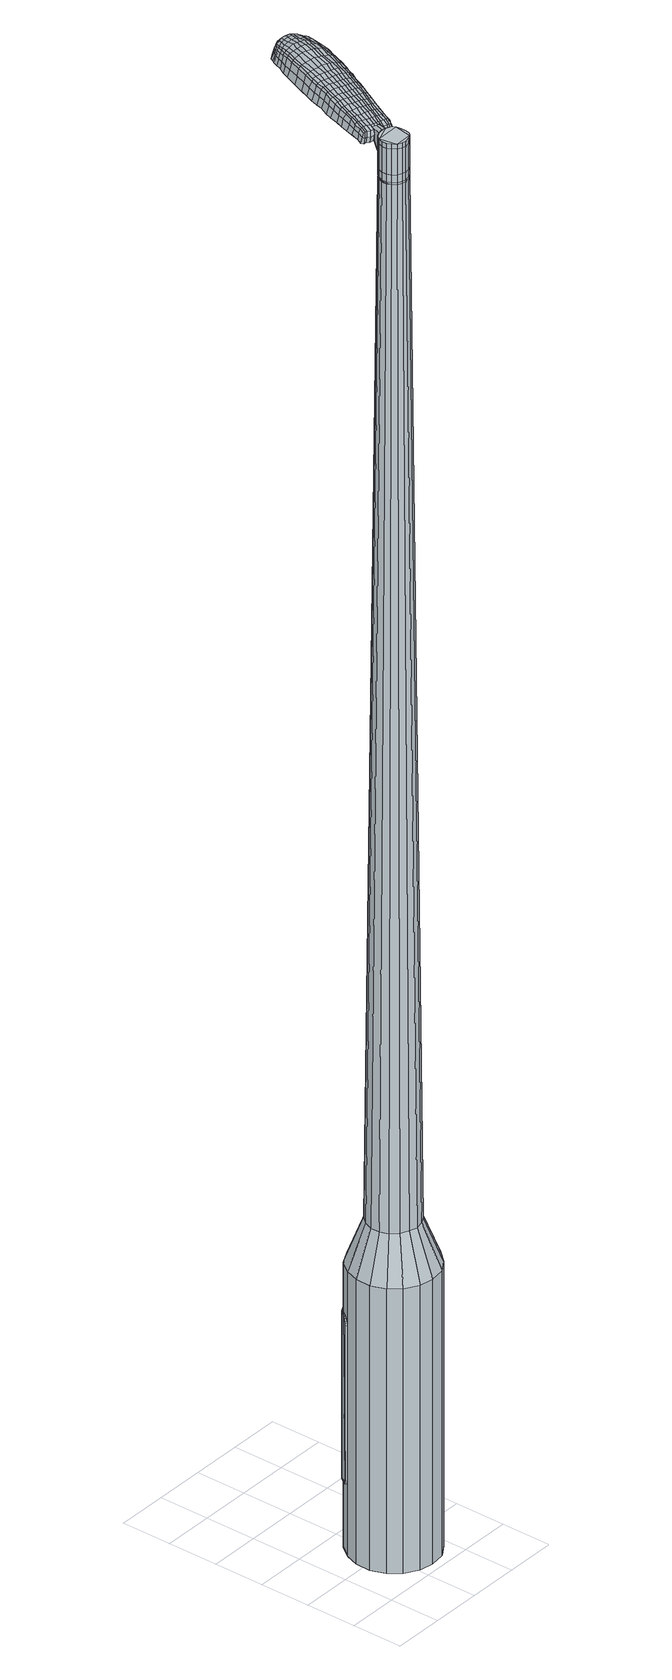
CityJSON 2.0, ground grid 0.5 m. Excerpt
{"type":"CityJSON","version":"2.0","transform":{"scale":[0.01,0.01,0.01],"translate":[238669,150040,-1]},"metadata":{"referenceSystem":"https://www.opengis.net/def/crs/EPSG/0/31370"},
"CityObjects":{
"object1":{"type":"GenericCityObject","attributes":{"cluster":883,"mean_distance_to_centroid":0.28,"new_centroid_x":238669.67,"new_centroid_y":150040.48,"mean_distance_to_camera":11.16,"H1":21.29,"H2":22.88,"Z_final":116.63,"cluster2":-1,"proj_x":238676.42,"proj_y":150042.95,"id_line":88934,"bearing_l":159.9,"distance":7.19,"orientation":"right","G_obj":69.9},"geometry":[{"type":"MultiSurface","lod":"2","boundaries":[[[0,1,2,3]],[[1,4,5,2]],[[4,6,7,5]],[[6,8,9,7]],[[8,10,11,9]],[[10,12,13,11]],[[12,14,15,13]],[[14,16,17,15]],[[16,18,19,17]],[[18,20,21,19]],[[20,22,23,21]],[[22,24,25,23]],[[24,26,27,25]],[[26,28,29,27]],[[28,30,31,29]],[[30,32,33,31]],[[32,34,35,33]],[[34,0,3,35]],[[36,37,38,39]],[[38,40,41,42]],[[41,43,42]],[[42,44,45,46]],[[45,47,46]],[[46,48,49,50]],[[49,51,50]],[[42,46,50,38]],[[50,52,39,38]],[[53,36,39]],[[2,5,7,35]],[[7,9,11,15]],[[11,13,15]],[[15,17,19,23]],[[19,21,23]],[[23,25,27,31]],[[27,29,31]],[[15,23,31,7]],[[31,33,35,7]],[[3,2,35]],[[1,0,54,55]],[[0,34,56,54]],[[34,32,57,56]],[[32,30,58,57]],[[30,28,59,58]],[[28,26,60,59]],[[26,24,61,60]],[[24,22,62,61]],[[22,20,63,62]],[[20,18,64,63]],[[18,16,65,64]],[[16,14,66,65]],[[14,12,67,66]],[[12,10,68,67]],[[10,8,69,68]],[[8,6,70,69]],[[6,4,71,70]],[[4,1,55,71]],[[55,54,72,73]],[[54,56,74,72]],[[56,57,75,74]],[[57,58,76,75]],[[58,59,77,76]],[[59,60,78,77]],[[60,61,79,78]],[[61,62,80,79]],[[62,63,81,80]],[[63,64,82,81]],[[64,65,83,82]],[[65,66,84,83]],[[66,67,85,84]],[[67,68,86,85]],[[68,69,87,86]],[[69,70,88,87]],[[70,71,89,88]],[[71,55,73,89]],[[90,91,92,93]],[[94,95,91,90]],[[96,97,95,94]],[[98,99,97,96]],[[77,100,99,98]],[[101,102,100,77]],[[103,104,102,101]],[[80,105,104,103]],[[81,106,105,80]],[[82,107,106,81]],[[83,108,107,82]],[[84,109,108,83]],[[110,111,109,84]],[[112,113,111,110]],[[87,114,113,112]],[[115,116,114,87]],[[117,118,116,115]],[[93,92,118,117]],[[119,120,121,122]],[[123,119,122,124]],[[125,123,124,126]],[[127,125,126,128]],[[129,127,128,130]],[[131,129,130,132]],[[133,131,132,134]],[[135,133,134,136]],[[137,135,136,138]],[[139,137,138,140]],[[141,139,140,142]],[[143,141,142,144]],[[145,143,144,146]],[[147,145,146,148]],[[149,147,148,150]],[[151,149,150,152]],[[73,72,90,93]],[[72,74,94,90]],[[74,75,96,94]],[[75,76,98,96]],[[76,77,98]],[[78,101,77]],[[78,79,103,101]],[[79,80,103]],[[85,110,84]],[[85,86,112,110]],[[86,87,112]],[[88,115,87]],[[88,89,117,115]],[[89,73,93,117]],[[153,154,92,91]],[[154,155,118,92]],[[155,156,116,118]],[[156,114,116]],[[157,113,114]],[[157,158,111,113]],[[158,109,111]],[[159,104,105]],[[159,160,102,104]],[[160,100,102]],[[161,99,100]],[[161,162,97,99]],[[162,163,95,97]],[[163,153,91,95]],[[39,52,151,164]],[[154,153,165,152]],[[53,39,164,120]],[[153,163,121,165]],[[36,53,120,119]],[[163,162,122,121]],[[37,36,119,123]],[[162,161,124,122]],[[38,37,123,125]],[[161,100,126,124]],[[40,38,125,127]],[[100,160,128,126]],[[41,40,127,129]],[[160,159,130,128]],[[43,41,129,131]],[[159,105,132,130]],[[42,43,131,133]],[[105,106,134,132]],[[44,42,133,135]],[[106,107,136,134]],[[45,44,135,137]],[[107,108,138,136]],[[47,45,137,139]],[[108,109,140,138]],[[46,47,139,141]],[[109,158,142,140]],[[48,46,141,143]],[[158,157,144,142]],[[49,48,143,145]],[[157,114,146,144]],[[51,49,145,147]],[[114,156,148,146]],[[50,51,147,149]],[[156,155,150,148]],[[52,50,149,151]],[[155,154,152,150]],[[151,152,166,167]],[[152,165,168,166]],[[165,121,169,168]],[[121,120,170,169]],[[120,164,171,170]],[[164,151,167,171]],[[172,173,174,175]],[[176,172,175,177]],[[172,176,178,179]],[[173,172,179,180]],[[181,182,183,184]],[[185,181,184,186]],[[181,185,187,188]],[[182,181,188,189]],[[190,191,192,193]],[[194,190,193,195]],[[190,194,196,197]],[[191,190,197,198]],[[199,200,201,202]],[[203,199,202,204]],[[199,203,205,206]],[[200,199,206,207]],[[208,209,210,211]],[[212,208,211,213]],[[208,212,214,215]],[[209,208,215,216]],[[217,218,219,220]],[[221,217,220,222]],[[217,221,223,224]],[[218,217,224,225]],[[226,227,228,229]],[[218,226,229,219]],[[226,218,225,230]],[[227,226,230,231]],[[232,233,234,235]],[[227,232,235,228]],[[232,227,231,236]],[[233,232,236,237]],[[238,176,177,239]],[[233,238,239,234]],[[238,233,237,240]],[[176,238,240,178]],[[241,242,243,244]],[[245,241,244,246]],[[241,245,247,248]],[[242,241,248,249]],[[250,251,252,253]],[[242,250,253,243]],[[250,242,249,254]],[[251,250,254,255]],[[256,257,258,259]],[[251,256,259,252]],[[256,251,255,260]],[[257,256,260,261]],[[262,263,264,265]],[[257,262,265,258]],[[262,257,261,266]],[[263,262,266,267]],[[268,173,180,269]],[[263,268,269,264]],[[268,263,267,270]],[[173,268,270,174]],[[271,272,273,274]],[[275,271,274,276]],[[271,275,277,278]],[[272,271,278,279]],[[280,281,282,283]],[[272,280,283,273]],[[280,272,279,284]],[[281,280,284,285]],[[286,287,288,289]],[[281,286,289,282]],[[286,281,285,290]],[[287,286,290,291]],[[292,185,186,293]],[[287,292,293,288]],[[292,287,291,294]],[[185,292,294,187]],[[295,296,297,298]],[[299,295,298,300]],[[295,299,301,302]],[[296,295,302,303]],[[304,305,306,307]],[[296,304,307,297]],[[304,296,303,308]],[[305,304,308,309]],[[310,311,312,313]],[[305,310,313,306]],[[310,305,309,314]],[[311,310,314,315]],[[316,317,318,319]],[[311,316,319,312]],[[316,311,315,320]],[[317,316,320,321]],[[322,182,189,323]],[[317,322,323,318]],[[322,317,321,324]],[[182,322,324,183]],[[325,211,210,326]],[[327,325,326,328]],[[325,327,329,330]],[[211,325,330,213]],[[331,327,328,332]],[[333,331,332,334]],[[331,333,335,336]],[[327,331,336,329]],[[337,333,334,338]],[[339,337,338,340]],[[337,339,341,342]],[[333,337,342,335]],[[343,339,340,344]],[[345,343,344,346]],[[343,345,347,348]],[[339,343,348,341]],[[349,345,346,350]],[[200,349,350,201]],[[349,200,207,351]],[[345,349,351,347]],[[352,353,198,197]],[[354,352,197,196]],[[352,354,355,356]],[[353,352,356,357]],[[358,359,357,356]],[[360,358,356,355]],[[358,360,361,362]],[[359,358,362,363]],[[364,365,363,362]],[[366,364,362,361]],[[364,366,367,368]],[[365,364,368,369]],[[370,371,369,368]],[[372,370,368,367]],[[370,372,205,203]],[[371,370,203,204]],[[373,374,375,376]],[[275,373,376,277]],[[373,275,276,377]],[[374,373,377,378]],[[379,194,195,380]],[[374,379,380,375]],[[379,374,378,381]],[[194,379,381,196]],[[382,383,384,385]],[[221,382,385,223]],[[382,221,222,386]],[[383,382,386,387]],[[388,389,390,391]],[[383,388,391,384]],[[388,383,387,392]],[[389,388,392,393]],[[394,191,198,395]],[[389,394,395,390]],[[394,389,393,396]],[[191,394,396,192]],[[397,398,399,400]],[[179,397,400,180]],[[397,179,178,401]],[[398,397,401,402]],[[403,404,405,406]],[[398,403,406,399]],[[403,398,402,407]],[[404,403,407,408]],[[409,202,201,410]],[[404,409,410,405]],[[409,404,408,411]],[[202,409,411,204]],[[412,413,414,415]],[[184,412,415,186]],[[412,184,183,416]],[[413,412,416,417]],[[418,206,205,419]],[[413,418,419,414]],[[418,413,417,420]],[[206,418,420,207]],[[421,422,423,424]],[[299,421,424,301]],[[421,299,300,425]],[[422,421,425,426]],[[427,212,213,428]],[[422,427,428,423]],[[427,422,426,429]],[[212,427,429,214]],[[430,431,432,433]],[[245,430,433,247]],[[430,245,246,434]],[[431,430,434,435]],[[436,437,438,439]],[[431,436,439,432]],[[436,431,435,440]],[[437,436,440,441]],[[442,209,216,443]],[[437,442,443,438]],[[442,437,441,444]],[[209,442,444,210]],[[445,446,435,434]],[[244,445,434,246]],[[445,244,243,447]],[[446,445,447,448]],[[449,450,441,440]],[[446,449,440,435]],[[449,446,448,451]],[[450,449,451,452]],[[453,326,210,444]],[[450,453,444,441]],[[453,450,452,454]],[[326,453,454,328]],[[455,456,457,458]],[[302,455,458,303]],[[455,302,301,424]],[[456,455,424,423]],[[459,330,329,460]],[[456,459,460,457]],[[459,456,423,428]],[[330,459,428,213]],[[461,462,448,447]],[[253,461,447,243]],[[461,253,252,463]],[[462,461,463,464]],[[465,466,452,451]],[[462,465,451,448]],[[465,462,464,467]],[[466,465,467,468]],[[469,332,328,454]],[[466,469,454,452]],[[469,466,468,470]],[[332,469,470,334]],[[471,472,473,474]],[[308,471,474,309]],[[471,308,303,458]],[[472,471,458,457]],[[475,336,335,476]],[[472,475,476,473]],[[475,472,457,460]],[[336,475,460,329]],[[477,478,464,463]],[[259,477,463,252]],[[477,259,258,479]],[[478,477,479,480]],[[481,482,468,467]],[[478,481,467,464]],[[481,478,480,483]],[[482,481,483,484]],[[485,338,334,470]],[[482,485,470,468]],[[485,482,484,486]],[[338,485,486,340]],[[487,488,489,490]],[[314,487,490,315]],[[487,314,309,474]],[[488,487,474,473]],[[491,342,341,492]],[[488,491,492,489]],[[491,488,473,476]],[[342,491,476,335]],[[493,494,480,479]],[[265,493,479,258]],[[493,265,264,495]],[[494,493,495,496]],[[497,498,484,483]],[[494,497,483,480]],[[497,494,496,499]],[[498,497,499,500]],[[501,344,340,486]],[[498,501,486,484]],[[501,498,500,502]],[[344,501,502,346]],[[503,504,505,506]],[[320,503,506,321]],[[503,320,315,490]],[[504,503,490,489]],[[507,348,347,508]],[[504,507,508,505]],[[507,504,489,492]],[[348,507,492,341]],[[509,510,496,495]],[[269,509,495,264]],[[509,269,180,400]],[[510,509,400,399]],[[511,512,500,499]],[[510,511,499,496]],[[511,510,399,406]],[[512,511,406,405]],[[513,350,346,502]],[[512,513,502,500]],[[513,512,405,410]],[[350,513,410,201]],[[514,515,417,416]],[[324,514,416,183]],[[514,324,321,506]],[[515,514,506,505]],[[516,351,207,420]],[[515,516,420,417]],[[516,515,505,508]],[[351,516,508,347]],[[517,518,378,377]],[[274,517,377,276]],[[517,274,273,519]],[[518,517,519,520]],[[521,354,196,381]],[[518,521,381,378]],[[521,518,520,522]],[[354,521,522,355]],[[523,524,525,526]],[[224,523,526,225]],[[523,224,223,385]],[[524,523,385,384]],[[527,528,529,530]],[[524,527,530,525]],[[527,524,384,391]],[[528,527,391,390]],[[531,353,357,532]],[[528,531,532,529]],[[531,528,390,395]],[[353,531,395,198]],[[533,534,520,519]],[[283,533,519,273]],[[533,283,282,535]],[[534,533,535,536]],[[537,360,355,522]],[[534,537,522,520]],[[537,534,536,538]],[[360,537,538,361]],[[539,540,541,542]],[[230,539,542,231]],[[539,230,225,526]],[[540,539,526,525]],[[543,544,545,546]],[[540,543,546,541]],[[543,540,525,530]],[[544,543,530,529]],[[547,359,363,548]],[[544,547,548,545]],[[547,544,529,532]],[[359,547,532,357]],[[549,550,536,535]],[[289,549,535,282]],[[549,289,288,551]],[[550,549,551,552]],[[553,366,361,538]],[[550,553,538,536]],[[553,550,552,554]],[[366,553,554,367]],[[555,556,557,558]],[[236,555,558,237]],[[555,236,231,542]],[[556,555,542,541]],[[559,560,561,562]],[[556,559,562,557]],[[559,556,541,546]],[[560,559,546,545]],[[563,365,369,564]],[[560,563,564,561]],[[563,560,545,548]],[[365,563,548,363]],[[565,566,552,551]],[[293,565,551,288]],[[565,293,186,415]],[[566,565,415,414]],[[567,372,367,554]],[[566,567,554,552]],[[567,566,414,419]],[[372,567,419,205]],[[568,569,402,401]],[[240,568,401,178]],[[568,240,237,558]],[[569,568,558,557]],[[570,571,408,407]],[[569,570,407,402]],[[570,569,557,562]],[[571,570,562,561]],[[572,371,204,411]],[[571,572,411,408]],[[572,571,561,564]],[[371,572,564,369]],[[573,574,575,576]],[[576,575,577,578]],[[579,577,575,580]],[[580,575,574,581]],[[582,583,584,585]],[[585,584,586,587]],[[588,586,584,589]],[[589,584,583,590]],[[591,592,593,594]],[[594,593,595,596]],[[597,595,593,598]],[[598,593,592,599]],[[600,601,602,603]],[[603,602,604,605]],[[606,604,602,607]],[[607,602,601,608]],[[609,610,611,612]],[[612,611,613,614]],[[615,613,611,616]],[[616,611,610,617]],[[618,619,620,621]],[[621,620,622,623]],[[624,622,620,625]],[[625,620,619,626]],[[627,628,629,630]],[[630,629,619,618]],[[626,619,629,631]],[[631,629,628,632]],[[633,634,635,636]],[[636,635,628,627]],[[632,628,635,637]],[[637,635,634,638]],[[578,577,639,640]],[[640,639,634,633]],[[638,634,639,641]],[[641,639,577,579]],[[642,643,644,645]],[[645,644,646,647]],[[648,646,644,649]],[[649,644,643,650]],[[651,652,653,654]],[[654,653,643,642]],[[650,643,653,655]],[[655,653,652,656]],[[657,658,659,660]],[[660,659,652,651]],[[656,652,659,661]],[[661,659,658,662]],[[663,664,665,666]],[[666,665,658,657]],[[662,658,665,667]],[[667,665,664,668]],[[581,574,669,670]],[[670,669,664,663]],[[668,664,669,671]],[[671,669,574,573]],[[672,673,674,675]],[[675,674,676,677]],[[678,676,674,679]],[[679,674,673,680]],[[681,682,683,684]],[[684,683,673,672]],[[680,673,683,685]],[[685,683,682,686]],[[687,688,689,690]],[[690,689,682,681]],[[686,682,689,691]],[[691,689,688,692]],[[587,586,693,694]],[[694,693,688,687]],[[692,688,693,695]],[[695,693,586,588]],[[696,697,698,699]],[[699,698,700,701]],[[702,700,698,703]],[[703,698,697,704]],[[705,706,707,708]],[[708,707,697,696]],[[704,697,707,709]],[[709,707,706,710]],[[711,712,713,714]],[[714,713,706,705]],[[710,706,713,715]],[[715,713,712,716]],[[717,718,719,720]],[[720,719,712,711]],[[716,712,719,721]],[[721,719,718,722]],[[590,583,723,724]],[[724,723,718,717]],[[722,718,723,725]],[[725,723,583,582]],[[609,612,726,727]],[[727,726,728,729]],[[730,728,726,170]],[[170,726,612,614]],[[729,728,731,732]],[[732,731,733,734]],[[735,733,731,736]],[[736,731,728,730]],[[734,733,737,738]],[[738,737,739,740]],[[741,739,737,742]],[[742,737,733,735]],[[740,739,743,744]],[[744,743,745,746]],[[747,745,743,748]],[[748,743,739,741]],[[746,745,749,750]],[[750,749,601,600]],[[608,601,749,751]],[[751,749,745,747]],[[599,752,753,598]],[[598,753,754,597]],[[755,754,753,756]],[[756,753,752,757]],[[757,758,759,756]],[[756,759,760,755]],[[761,760,759,762]],[[762,759,758,763]],[[763,764,765,762]],[[762,765,766,761]],[[767,766,765,768]],[[768,765,764,769]],[[769,770,771,768]],[[768,771,772,767]],[[606,772,771,604]],[[604,771,770,605]],[[773,774,775,776]],[[776,775,676,678]],[[677,676,775,777]],[[777,775,774,778]],[[596,595,779,780]],[[780,779,774,773]],[[778,774,779,781]],[[781,779,595,597]],[[782,783,784,785]],[[785,784,622,624]],[[623,622,784,786]],[[786,784,783,787]],[[788,789,790,791]],[[791,790,783,782]],[[787,783,790,792]],[[792,790,789,793]],[[599,592,794,795]],[[795,794,789,788]],[[793,789,794,796]],[[796,794,592,591]],[[797,798,799,800]],[[800,799,580,581]],[[579,580,799,801]],[[801,799,798,802]],[[803,804,805,806]],[[806,805,798,797]],[[802,798,805,807]],[[807,805,804,808]],[[600,603,809,810]],[[810,809,804,803]],[[808,804,809,811]],[[811,809,603,605]],[[812,813,814,815]],[[815,814,585,587]],[[582,585,814,816]],[[816,814,813,817]],[[606,607,818,819]],[[819,818,813,812]],[[817,813,818,820]],[[820,818,607,608]],[[821,822,823,824]],[[824,823,700,702]],[[701,700,823,825]],[[825,823,822,826]],[[614,613,827,828]],[[828,827,822,821]],[[826,822,827,829]],[[829,827,613,615]],[[830,831,832]],[[832,831,646,648]],[[647,646,831,833]],[[833,831,830,834]],[[835,836,837,838]],[[838,837,830,832]],[[834,830,837,839]],[[839,837,836,840]],[[617,610,841,842]],[[842,841,836,835]],[[840,836,841,843]],[[843,841,610,609]],[[834,844,845,833]],[[833,845,645,647]],[[642,645,845,846]],[[845,844,846]],[[840,847,848,839]],[[839,848,844,834]],[[846,844,848,849]],[[849,848,847,850]],[[609,727,851,843]],[[843,851,847,840]],[[850,847,851,852]],[[852,851,727,729]],[[853,854,855,856]],[[856,855,703,704]],[[702,703,855,824]],[[824,855,854,821]],[[730,170,857,858]],[[858,857,854,853]],[[821,854,857,828]],[[828,857,170,614]],[[859,860,846]],[[846,860,654,642]],[[651,654,860,861]],[[861,860,859,862]],[[850,863,864,849]],[[849,864,859,846]],[[862,859,864,865]],[[865,864,863,866]],[[729,732,867,852]],[[852,867,863,850]],[[866,863,867,868]],[[868,867,732,734]],[[869,870,871,872]],[[872,871,709,710]],[[704,709,871,856]],[[856,871,870,853]],[[735,736,873,874]],[[874,873,870,869]],[[853,870,873,858]],[[858,873,736,730]],[[862,875,876,861]],[[861,876,660,651]],[[657,660,876,877]],[[877,876,875,878]],[[866,879,880,865]],[[865,880,875,862]],[[878,875,880,881]],[[881,880,879,882]],[[734,738,883,868]],[[868,883,879,866]],[[882,879,883,884]],[[884,883,738,740]],[[885,886,887,888]],[[888,887,715,716]],[[710,715,887,872]],[[872,887,886,869]],[[741,742,889,890]],[[890,889,886,885]],[[869,886,889,874]],[[874,889,742,735]],[[878,891,892,877]],[[877,892,666,657]],[[663,666,892,893]],[[893,892,891,894]],[[882,895,896,881]],[[881,896,891,878]],[[894,891,896,897]],[[897,896,895,898]],[[740,744,899,884]],[[884,899,895,882]],[[898,895,899,900]],[[900,899,744,746]],[[901,902,903,904]],[[904,903,721,722]],[[716,721,903,888]],[[888,903,902,885]],[[747,748,905,906]],[[906,905,902,901]],[[885,902,905,890]],[[890,905,748,741]],[[894,907,908,893]],[[893,908,670,663]],[[581,670,908,800]],[[800,908,907,797]],[[898,909,910,897]],[[897,910,907,894]],[[797,907,910,806]],[[806,910,909,803]],[[746,750,911,900]],[[900,911,909,898]],[[803,909,911,810]],[[810,911,750,600]],[[817,912,913,816]],[[816,913,725,582]],[[722,725,913,904]],[[904,913,912,901]],[[608,751,914,820]],[[820,914,912,817]],[[901,912,914,906]],[[906,914,751,747]],[[778,915,916,777]],[[777,916,675,677]],[[672,675,916,917]],[[917,916,915,918]],[[597,754,919,781]],[[781,919,915,778]],[[918,915,919,920]],[[920,919,754,755]],[[921,922,923,924]],[[924,923,625,626]],[[624,625,923,785]],[[785,923,922,782]],[[925,926,927,928]],[[928,927,922,921]],[[782,922,927,791]],[[791,927,926,788]],[[757,752,929,930]],[[930,929,926,925]],[[788,926,929,795]],[[795,929,752,599]],[[918,931,932,917]],[[917,932,684,672]],[[681,684,932,933]],[[933,932,931,934]],[[755,760,935,920]],[[920,935,931,918]],[[934,931,935,936]],[[936,935,760,761]],[[937,938,939,940]],[[940,939,631,632]],[[626,631,939,924]],[[924,939,938,921]],[[941,942,943,944]],[[944,943,938,937]],[[921,938,943,928]],[[928,943,942,925]],[[763,758,945,946]],[[946,945,942,941]],[[925,942,945,930]],[[930,945,758,757]],[[934,947,948,933]],[[933,948,690,681]],[[687,690,948,949]],[[949,948,947,950]],[[761,766,951,936]],[[936,951,947,934]],[[950,947,951,952]],[[952,951,766,767]],[[953,954,955,956]],[[956,955,637,638]],[[632,637,955,940]],[[940,955,954,937]],[[957,958,959,960]],[[960,959,954,953]],[[937,954,959,944]],[[944,959,958,941]],[[769,764,961,962]],[[962,961,958,957]],[[941,958,961,946]],[[946,961,764,763]],[[950,963,964,949]],[[949,964,694,687]],[[587,694,964,815]],[[815,964,963,812]],[[767,772,965,952]],[[952,965,963,950]],[[812,963,965,819]],[[819,965,772,606]],[[802,966,967,801]],[[801,967,641,579]],[[638,641,967,956]],[[956,967,966,953]],[[808,968,969,807]],[[807,969,966,802]],[[953,966,969,960]],[[960,969,968,957]],[[605,770,970,811]],[[811,970,968,808]],[[957,968,970,962]],[[962,970,770,769]],[[573,576,175,174]],[[576,578,177,175]],[[588,589,188,187]],[[589,590,189,188]],[[591,594,193,192]],[[594,596,195,193]],[[615,616,215,214]],[[616,617,216,215]],[[618,621,220,219]],[[621,623,222,220]],[[627,630,229,228]],[[630,618,219,229]],[[633,636,235,234]],[[636,627,228,235]],[[578,640,239,177]],[[640,633,234,239]],[[648,649,248,247]],[[649,650,249,248]],[[650,655,254,249]],[[655,656,255,254]],[[656,661,260,255]],[[661,662,261,260]],[[662,667,266,261]],[[667,668,267,266]],[[668,671,270,267]],[[671,573,174,270]],[[678,679,278,277]],[[679,680,279,278]],[[680,685,284,279]],[[685,686,285,284]],[[686,691,290,285]],[[691,692,291,290]],[[692,695,294,291]],[[695,588,187,294]],[[696,699,298,297]],[[699,701,300,298]],[[705,708,307,306]],[[708,696,297,307]],[[711,714,313,312]],[[714,705,306,313]],[[717,720,319,318]],[[720,711,312,319]],[[590,724,323,189]],[[724,717,318,323]],[[773,776,376,375]],[[776,678,277,376]],[[596,780,380,195]],[[780,773,375,380]],[[623,786,386,222]],[[786,787,387,386]],[[787,792,392,387]],[[792,793,393,392]],[[793,796,396,393]],[[796,591,192,396]],[[701,825,425,300]],[[825,826,426,425]],[[826,829,429,426]],[[829,615,214,429]],[[832,433,432]],[[832,648,247,433]],[[835,838,439,438]],[[838,832,432,439]],[[617,842,443,216]],[[842,835,438,443]],[[971,972,973,974]],[[975,976,974,973]],[[977,978,979,980]],[[981,982,983,984]],[[972,985,986,973]],[[987,975,973,986]],[[988,977,980,989]],[[990,991,982,981]],[[985,992,993,986]],[[993,994,987,986]],[[995,988,989,996]],[[997,991,990,998]],[[992,999,1000,993]],[[1000,1001,994,993]],[[1002,995,996,1003]],[[1004,997,998,1005]],[[1006,1007,1008,1009]],[[1010,1011,1007,1006]],[[1010,1012,1013,1011]],[[1012,1014,1015,1013]],[[1016,1017,1018,1019]],[[1020,1021,1017,1016]],[[1022,1023,1021,1020]],[[1024,1025,1023,1022]],[[1019,1008,1007,1016]],[[1016,1007,1011,1020]],[[1011,1013,1022,1020]],[[1013,1015,1024,1022]],[[980,979,976,975]],[[989,980,975,987]],[[994,996,989,987]],[[1001,1003,996,994]],[[981,984,978,977]],[[990,981,977,988]],[[998,990,988,995]],[[1005,998,995,1002]],[[982,1006,1009,983]],[[991,1010,1006,982]],[[1012,1010,991,997]],[[1014,1012,997,1004]],[[1026,1027,1028,1029]],[[1028,1030,1031,1032]],[[1028,1032,1033,1034]],[[1028,1034,1029]],[[1035,1026,1029,1036]],[[1037,1036,1029,1038]],[[1039,1038,1029]],[[1040,1028,1027,1041]],[[1042,1040,1041,1043]],[[1044,1042,1043,1045]],[[1046,1044,1045,1047]],[[1048,1046,1047,1049]],[[1049,1050,1051,1052]],[[1049,1052,1053,1054]],[[1049,1054,1055,1056]],[[1055,1057,1058,1059]],[[1055,1059,1060,1061]],[[1055,1061,1056]],[[1049,1056,1048]],[[1062,1063,1027,1026]],[[1064,1065,1030,1028]],[[1066,1067,1039,1029]],[[1063,1068,1041,1027]],[[1069,1064,1028,1040]],[[1068,1070,1043,1041]],[[1071,1069,1040,1042]],[[1070,1072,1045,1043]],[[1073,1071,1042,1044]],[[1072,1074,1047,1045]],[[1075,1073,1044,1046]],[[1074,1076,1049,1047]],[[1077,1075,1046,1048]],[[1076,1078,1050,1049]],[[1079,1080,1057,1055]],[[1081,1077,1048,1056]],[[1051,1050,1078,1082]],[[1052,1051,1082,1083]],[[1053,1052,1083,1084]],[[1054,1053,1084,1085]],[[1055,1054,1085,1079]],[[1086,1062,1026,1035]],[[1087,1086,1035,1036]],[[1088,1087,1036,1037]],[[1089,1088,1037,1038]],[[1067,1089,1038,1039]],[[1031,1030,1065,1090]],[[1058,1057,1080,1091]],[[1032,1031,1090,1092]],[[1033,1032,1092,1093]],[[1034,1033,1093,1094]],[[1029,1034,1094,1066]],[[1059,1058,1091,1095]],[[1060,1059,1095,1096]],[[1061,1060,1096,1097]],[[1056,1061,1097,1081]]]}]}
},
"vertices":[
[81,90,384],[93,83,384],[93,83,96],[81,90,96],[103,71,384],[103,71,96],[108,58,384],[108,58,96],[108,43,384],[108,43,96],[103,29,384],[103,29,96],[93,18,384],[93,18,96],[81,10,384],[81,10,96],[66,8,384],[66,8,96],[52,10,384],[52,10,96],[39,18,384],[39,18,96],[30,29,384],[30,29,96],[25,43,384],[25,43,96],[25,58,384],[25,58,96],[30,71,384],[30,71,96],[39,83,384],[39,83,96],[52,90,384],[52,90,96],[66,93,384],[66,93,96],[62,63,1524],[58,61,1524],[55,57,1524],[71,63,1524],[53,53,1524],[53,48,1524],[58,40,1524],[55,44,1524],[62,38,1524],[66,37,1524],[75,40,1524],[71,38,1524],[78,43,1524],[79,48,1524],[78,57,1524],[79,53,1524],[75,61,1524],[66,64,1524],[75,74,429],[82,70,429],[66,75,429],[58,74,429],[50,70,429],[44,63,429],[41,55,429],[41,46,429],[44,38,429],[50,31,429],[58,27,429],[66,25,429],[75,27,429],[82,31,429],[88,38,429],[91,46,429],[91,55,429],[88,63,429],[71,63,1483],[75,61,1483],[66,64,1483],[62,63,1483],[58,61,1483],[55,57,1483],[53,53,1483],[53,48,1483],[55,44,1483],[58,40,1483],[62,38,1483],[66,37,1483],[71,38,1483],[75,40,1483],[78,43,1483],[79,48,1483],[79,53,1483],[78,57,1483],[71,62,1483],[71,62,1485],[75,60,1485],[75,60,1483],[66,63,1483],[66,63,1485],[62,62,1483],[62,62,1485],[58,60,1483],[58,60,1485],[55,57,1485],[54,52,1483],[54,52,1485],[54,48,1483],[54,48,1485],[55,44,1485],[58,40,1485],[62,38,1485],[66,37,1485],[71,38,1485],[74,40,1483],[74,40,1485],[77,44,1483],[77,44,1485],[79,48,1485],[79,52,1483],[79,52,1485],[77,57,1483],[77,57,1485],[62,63,1519],[66,64,1519],[66,64,1493],[62,63,1493],[58,61,1519],[58,61,1493],[55,57,1519],[55,57,1493],[53,53,1519],[53,53,1493],[53,48,1519],[53,48,1493],[55,44,1519],[55,44,1493],[58,40,1519],[58,40,1493],[62,38,1519],[62,38,1493],[66,37,1519],[66,37,1493],[71,38,1519],[71,38,1493],[75,40,1519],[75,40,1493],[78,43,1519],[78,43,1493],[79,48,1519],[79,48,1493],[79,53,1519],[79,53,1493],[78,57,1519],[78,57,1493],[75,61,1519],[75,61,1493],[71,63,1485],[75,61,1485],[78,57,1485],[79,53,1485],[78,43,1485],[75,40,1485],[53,48,1485],[53,53,1485],[58,61,1485],[62,63,1485],[66,64,1485],[71,63,1519],[71,63,1493],[80,79,1513],[80,79,1518],[77,80,1513],[74,82,1513],[74,82,1518],[77,80,1518],[121,143,1519],[118,137,1518],[120,137,1509],[123,144,1510],[124,151,1519],[126,152,1510],[123,151,1526],[119,143,1525],[117,136,1525],[85,157,1519],[83,150,1518],[84,149,1525],[86,155,1525],[88,165,1519],[89,164,1526],[87,167,1510],[84,159,1510],[82,152,1509],[127,220,1519],[130,218,1519],[130,219,1513],[127,220,1513],[123,220,1519],[123,221,1513],[122,218,1524],[126,218,1524],[130,217,1524],[101,150,1530],[99,143,1529],[102,142,1529],[104,149,1530],[104,159,1531],[108,157,1531],[101,160,1530],[98,151,1530],[95,144,1529],[74,74,1512],[76,73,1512],[77,74,1517],[74,75,1517],[71,75,1512],[72,76,1517],[71,76,1506],[74,75,1506],[77,74,1506],[140,199,1519],[139,196,1519],[141,197,1512],[142,200,1512],[140,202,1518],[142,202,1512],[139,201,1522],[139,200,1523],[138,196,1524],[138,191,1519],[137,186,1519],[138,187,1512],[140,192,1512],[137,192,1524],[135,186,1525],[135,180,1519],[132,173,1519],[134,174,1511],[137,181,1511],[133,180,1526],[131,173,1526],[128,162,1519],[130,163,1510],[127,162,1526],[92,75,1513],[95,82,1513],[93,82,1518],[91,75,1517],[89,70,1512],[89,72,1516],[90,71,1506],[93,76,1507],[96,83,1507],[98,89,1514],[101,96,1515],[99,96,1520],[96,89,1519],[99,90,1507],[102,97,1507],[104,103,1515],[107,110,1516],[105,110,1522],[102,103,1521],[106,104,1508],[109,110,1508],[110,117,1517],[113,123,1517],[111,123,1524],[108,116,1523],[112,117,1508],[115,124,1509],[116,130,1518],[114,130,1524],[117,131,1509],[107,212,1519],[105,209,1519],[106,209,1524],[108,212,1523],[108,214,1518],[109,214,1522],[107,216,1512],[106,214,1512],[104,211,1512],[103,205,1519],[101,200,1519],[102,199,1525],[104,204,1524],[102,206,1512],[100,201,1512],[98,194,1519],[96,187,1519],[97,186,1526],[100,193,1526],[98,196,1511],[95,189,1511],[92,176,1519],[93,175,1526],[91,178,1510],[63,86,1513],[66,93,1513],[65,95,1507],[63,87,1507],[62,81,1512],[61,82,1506],[63,81,1516],[64,85,1517],[66,92,1518],[68,100,1514],[70,108,1515],[69,109,1507],[67,102,1507],[69,99,1519],[71,106,1520],[72,115,1515],[74,122,1516],[73,124,1508],[71,116,1508],[73,114,1521],[75,121,1522],[76,129,1517],[79,136,1517],[78,138,1509],[75,131,1508],[77,128,1523],[80,135,1524],[81,143,1518],[80,145,1509],[82,142,1524],[76,80,1519],[78,79,1519],[79,87,1520],[81,86,1520],[76,88,1520],[73,81,1519],[81,94,1522],[84,93,1522],[84,101,1523],[86,100,1523],[81,102,1523],[78,95,1521],[86,108,1524],[89,107,1524],[89,115,1525],[91,114,1525],[86,116,1525],[83,109,1524],[91,122,1526],[94,121,1526],[94,129,1527],[97,128,1527],[91,130,1527],[88,123,1526],[96,136,1528],[99,135,1528],[93,137,1528],[125,215,1527],[129,214,1527],[121,216,1526],[119,212,1527],[123,211,1528],[127,210,1528],[121,205,1529],[125,204,1529],[117,206,1528],[115,199,1530],[119,198,1530],[122,197,1530],[116,191,1531],[120,190,1531],[112,192,1530],[109,184,1531],[113,183,1531],[117,181,1531],[109,171,1531],[112,169,1531],[105,172,1531],[110,216,1518],[113,218,1519],[112,219,1513],[109,217,1513],[110,215,1523],[113,216,1523],[117,219,1519],[117,220,1513],[117,218,1524],[140,204,1518],[139,207,1518],[138,206,1523],[139,203,1523],[142,205,1513],[141,207,1513],[138,210,1519],[136,214,1519],[135,212,1524],[137,209,1523],[139,211,1513],[136,214,1513],[133,216,1519],[133,215,1524],[134,217,1513],[118,143,1528],[116,144,1528],[113,137,1528],[115,137,1527],[121,151,1528],[119,152,1529],[113,145,1529],[111,146,1530],[108,140,1529],[111,138,1528],[117,153,1529],[114,155,1530],[107,148,1530],[105,141,1529],[111,156,1531],[87,155,1528],[90,154,1529],[93,162,1529],[90,163,1528],[85,148,1527],[88,147,1528],[94,153,1529],[96,161,1530],[91,146,1528],[62,78,1512],[64,78,1512],[65,79,1517],[63,79,1517],[62,79,1506],[64,79,1506],[67,76,1512],[68,77,1517],[67,77,1506],[88,69,1512],[86,70,1512],[87,70,1506],[89,70,1506],[87,70,1517],[86,71,1517],[84,70,1512],[81,71,1512],[82,72,1506],[85,71,1506],[84,72,1517],[81,73,1517],[79,72,1512],[79,73,1506],[79,73,1517],[89,75,1519],[88,76,1519],[92,82,1520],[91,83,1520],[86,77,1519],[83,78,1519],[88,84,1520],[86,85,1520],[81,79,1519],[84,85,1520],[65,84,1519],[67,84,1519],[69,91,1520],[68,92,1520],[70,83,1519],[72,90,1520],[95,89,1521],[93,90,1521],[98,96,1522],[96,97,1522],[91,91,1521],[89,92,1521],[94,98,1522],[91,98,1523],[86,92,1522],[89,99,1523],[70,99,1521],[72,98,1521],[74,105,1522],[72,106,1522],[75,97,1521],[77,104,1522],[101,103,1523],[99,104,1523],[104,110,1524],[102,110,1524],[97,104,1523],[94,105,1524],[100,111,1525],[97,112,1525],[92,106,1524],[94,113,1525],[74,113,1523],[76,112,1523],[79,119,1524],[77,120,1524],[80,111,1524],[82,118,1525],[107,117,1525],[105,117,1525],[109,123,1526],[108,124,1526],[102,118,1526],[100,119,1526],[105,125,1527],[102,126,1527],[97,120,1526],[100,127,1527],[79,127,1525],[81,126,1525],[83,133,1526],[81,134,1526],[84,125,1526],[87,132,1527],[112,130,1527],[110,131,1527],[108,132,1527],[105,133,1528],[102,134,1528],[83,141,1527],[85,140,1527],[89,139,1528],[109,212,1525],[112,214,1525],[108,209,1526],[110,210,1526],[116,215,1526],[115,211,1527],[138,201,1525],[138,203,1525],[137,200,1526],[137,198,1525],[136,206,1525],[134,210,1526],[133,205,1527],[135,203,1526],[132,212,1526],[130,208,1527],[106,204,1526],[108,205,1527],[103,199,1527],[106,199,1528],[112,206,1528],[110,199,1529],[136,193,1526],[135,195,1527],[133,189,1528],[134,187,1527],[133,197,1527],[131,200,1528],[129,193,1529],[131,191,1528],[128,202,1528],[126,195,1530],[101,193,1528],[103,193,1529],[98,185,1528],[100,185,1529],[108,193,1529],[105,185,1530],[132,181,1528],[131,183,1528],[128,175,1529],[130,173,1528],[129,184,1529],[126,187,1530],[123,178,1530],[126,176,1530],[123,188,1530],[120,180,1531],[94,174,1529],[96,174,1529],[100,173,1530],[125,162,1528],[124,163,1529],[121,165,1530],[118,167,1530],[115,168,1531],[118,138,1509],[117,138,1518],[119,144,1518],[121,145,1509],[122,152,1519],[124,153,1510],[121,152,1525],[118,144,1525],[115,137,1525],[86,148,1525],[85,149,1518],[87,156,1518],[88,155,1525],[90,164,1519],[91,163,1525],[89,166,1510],[86,158,1509],[84,151,1509],[129,217,1513],[129,216,1519],[126,217,1519],[126,218,1513],[122,218,1519],[123,219,1513],[122,216,1524],[126,216,1524],[129,215,1524],[102,142,1528],[99,143,1528],[101,150,1529],[104,149,1529],[105,159,1529],[108,158,1529],[101,160,1529],[98,151,1529],[96,145,1528],[77,76,1516],[77,75,1512],[75,76,1512],[75,77,1516],[72,77,1512],[72,78,1516],[72,78,1506],[75,77,1506],[77,76,1506],[139,197,1512],[137,196,1519],[138,200,1518],[140,200,1512],[138,202,1518],[140,202,1512],[137,201,1522],[137,200,1523],[136,197,1523],[137,187,1512],[135,186,1519],[136,192,1519],[138,192,1512],[135,192,1524],[133,186,1525],[132,174,1511],[131,174,1519],[133,181,1519],[135,182,1511],[132,181,1525],[129,173,1526],[127,163,1519],[128,164,1510],[125,163,1526],[92,83,1518],[93,83,1513],[90,76,1513],[89,76,1517],[88,72,1512],[87,73,1515],[89,72,1506],[91,77,1506],[94,84,1507],[98,97,1520],[99,97,1514],[96,90,1514],[95,90,1519],[98,91,1507],[101,98,1507],[103,110,1522],[105,111,1516],[102,104,1515],[101,104,1521],[104,104,1508],[107,111,1508],[109,124,1523],[111,124,1517],[108,117,1516],[106,117,1522],[110,118,1508],[113,125,1508],[114,131,1517],[112,131,1524],[116,132,1509],[108,208,1523],[107,208,1519],[109,211,1518],[110,211,1523],[110,213,1518],[110,212,1522],[109,214,1512],[108,213,1512],[106,210,1512],[104,198,1525],[103,199,1519],[105,204,1519],[106,203,1524],[104,206,1512],[102,201,1512],[98,185,1526],[97,186,1519],[100,194,1519],[101,192,1525],[99,195,1511],[97,188,1511],[94,175,1519],[95,174,1526],[93,177,1510],[67,94,1507],[67,93,1513],[65,86,1513],[65,87,1506],[64,81,1512],[64,82,1506],[65,81,1515],[66,85,1517],[68,92,1518],[71,109,1507],[72,107,1514],[70,100,1514],[69,101,1507],[71,99,1519],[73,106,1520],[75,123,1508],[76,121,1516],[74,114,1515],[73,116,1508],[75,113,1521],[77,120,1522],[79,137,1508],[80,136,1517],[78,129,1516],[77,130,1508],[79,127,1522],[81,134,1523],[83,143,1517],[82,144,1509],[84,141,1524],[76,81,1518],[79,80,1518],[79,88,1519],[81,87,1519],[76,89,1519],[81,95,1520],[84,94,1520],[84,102,1521],[86,101,1521],[81,103,1521],[79,96,1520],[86,109,1523],[89,108,1523],[89,116,1524],[92,115,1524],[86,117,1524],[84,110,1523],[92,123,1525],[94,122,1525],[94,130,1526],[97,129,1526],[91,131,1526],[88,124,1525],[97,137,1527],[99,136,1527],[93,138,1527],[128,213,1526],[125,214,1526],[121,214,1525],[120,211,1526],[123,210,1526],[127,209,1526],[124,203,1528],[121,204,1528],[118,205,1527],[115,198,1528],[119,198,1529],[122,196,1529],[120,190,1530],[116,191,1530],[113,192,1529],[110,184,1530],[113,183,1530],[116,181,1530],[112,170,1530],[109,171,1530],[105,172,1530],[113,217,1513],[113,215,1518],[111,214,1518],[110,215,1512],[111,213,1523],[113,214,1523],[118,217,1519],[118,218,1513],[118,216,1523],[137,205,1523],[138,206,1518],[138,204,1518],[137,203,1523],[140,204,1512],[139,206,1512],[134,211,1523],[134,212,1519],[136,209,1519],[135,208,1523],[137,209,1513],[135,213,1513],[132,214,1519],[131,213,1524],[132,215,1513],[113,138,1527],[116,144,1527],[117,144,1527],[114,137,1526],[120,152,1527],[119,153,1528],[108,140,1528],[110,147,1528],[113,146,1528],[110,139,1527],[116,154,1528],[113,155,1529],[107,148,1529],[105,141,1528],[111,156,1529],[93,162,1528],[90,154,1527],[89,154,1527],[92,162,1527],[87,148,1526],[88,147,1527],[94,153,1528],[97,161,1528],[92,146,1527],[66,80,1516],[65,80,1512],[64,80,1512],[65,81,1516],[64,81,1506],[65,81,1506],[68,79,1512],[69,79,1516],[68,80,1506],[87,72,1512],[87,71,1512],[88,72,1506],[87,72,1516],[87,73,1516],[83,74,1506],[82,73,1512],[85,73,1512],[85,73,1506],[84,74,1516],[82,74,1516],[80,74,1512],[80,75,1506],[80,75,1516],[88,77,1518],[89,77,1518],[91,83,1519],[84,79,1518],[86,78,1518],[89,84,1519],[86,85,1519],[81,79,1518],[84,86,1519],[70,91,1519],[68,85,1518],[67,85,1518],[69,92,1519],[71,83,1518],[73,90,1519],[93,90,1520],[94,90,1520],[97,97,1521],[96,97,1521],[89,92,1520],[91,91,1520],[94,98,1521],[92,99,1521],[86,93,1520],[89,100,1521],[74,105,1521],[72,98,1520],[71,99,1520],[73,106,1521],[75,97,1520],[78,104,1521],[99,104,1522],[100,104,1522],[103,111,1523],[102,111,1523],[94,106,1522],[97,105,1522],[100,112,1523],[97,113,1524],[92,107,1523],[94,114,1524],[79,120,1523],[77,112,1522],[76,113,1522],[78,120,1523],[80,111,1522],[82,118,1523],[105,118,1524],[106,117,1524],[108,124,1525],[107,125,1525],[100,120,1525],[102,119,1524],[105,126,1525],[102,127,1526],[97,121,1525],[100,128,1526],[84,133,1525],[81,127,1524],[80,127,1524],[82,134,1525],[85,125,1524],[87,132,1525],[110,131,1526],[111,131,1526],[105,133,1527],[108,132,1526],[102,134,1527],[86,140,1526],[84,141,1526],[89,139,1526],[113,212,1524],[110,211,1524],[109,208,1525],[111,209,1525],[117,214,1525],[115,210,1525],[135,200,1525],[136,203,1524],[137,201,1524],[136,198,1525],[132,205,1526],[133,209,1525],[135,206,1524],[134,202,1525],[131,211,1525],[129,207,1526],[109,204,1526],[107,203,1526],[105,198,1526],[106,198,1527],[113,205,1526],[110,199,1527],[132,188,1527],[134,194,1526],[134,193,1526],[133,187,1526],[128,193,1528],[130,199,1527],[132,197,1526],[130,191,1527],[127,201,1527],[125,195,1528],[104,193,1527],[102,192,1527],[99,185,1527],[101,185,1528],[108,192,1528],[105,184,1529],[127,175,1528],[130,183,1527],[131,181,1527],[128,174,1527],[122,178,1529],[125,186,1529],[128,184,1528],[125,177,1528],[123,188,1529],[120,180,1530],[97,174,1528],[95,174,1528],[101,173,1529],[123,164,1528],[124,163,1528],[118,167,1529],[121,165,1529],[115,168,1530],[89,72,1508],[83,74,1508],[95,104,1509],[102,102,1509],[103,124,1510],[111,121,1510],[117,161,1512],[126,158,1512],[120,141,1511],[111,144,1511],[123,178,1513],[128,191,1514],[136,188,1514],[132,175,1513],[76,76,1508],[87,107,1509],[95,127,1510],[108,164,1512],[102,148,1511],[115,181,1513],[119,194,1514],[70,79,1508],[80,110,1509],[87,130,1510],[100,168,1512],[93,151,1511],[111,197,1514],[106,185,1513],[63,81,1508],[73,112,1509],[79,133,1510],[91,171,1512],[85,154,1511],[103,200,1514],[97,188,1513],[132,204,1514],[132,209,1514],[139,206,1514],[140,201,1514],[124,207,1514],[125,211,1514],[116,210,1514],[119,214,1514],[108,212,1514],[112,216,1514],[131,214,1515],[129,218,1515],[130,218,1515],[135,213,1515],[127,216,1515],[128,218,1515],[123,217,1515],[127,219,1515],[119,219,1515],[126,219,1515],[36,81,334],[39,85,334],[39,85,165],[30,74,171],[36,81,165],[34,78,165],[32,76,166],[31,75,167],[30,74,169],[34,78,334],[32,76,333],[31,75,332],[30,74,331],[30,74,328],[52,92,165],[52,92,334],[67,94,165],[67,94,334],[81,91,165],[81,91,334],[94,84,165],[94,84,334],[104,72,165],[104,72,334],[106,68,334],[107,65,334],[108,62,333],[109,60,332],[109,59,331],[109,59,328],[106,68,165],[109,59,171],[109,59,169],[109,60,167],[108,62,166],[107,65,165],[38,79,334],[41,82,334],[41,82,165],[38,79,165],[32,72,171],[32,72,328],[53,89,334],[53,89,165],[67,91,334],[67,91,165],[80,89,334],[80,89,165],[93,82,334],[93,82,165],[102,71,334],[102,71,165],[103,67,334],[107,58,328],[107,58,171],[103,67,165],[104,64,334],[105,61,333],[106,59,332],[107,58,331],[36,77,334],[34,75,333],[33,73,332],[32,72,331],[36,77,165],[107,58,169],[34,75,166],[33,73,167],[32,72,169],[106,59,167],[105,61,166],[104,64,165]
]}
